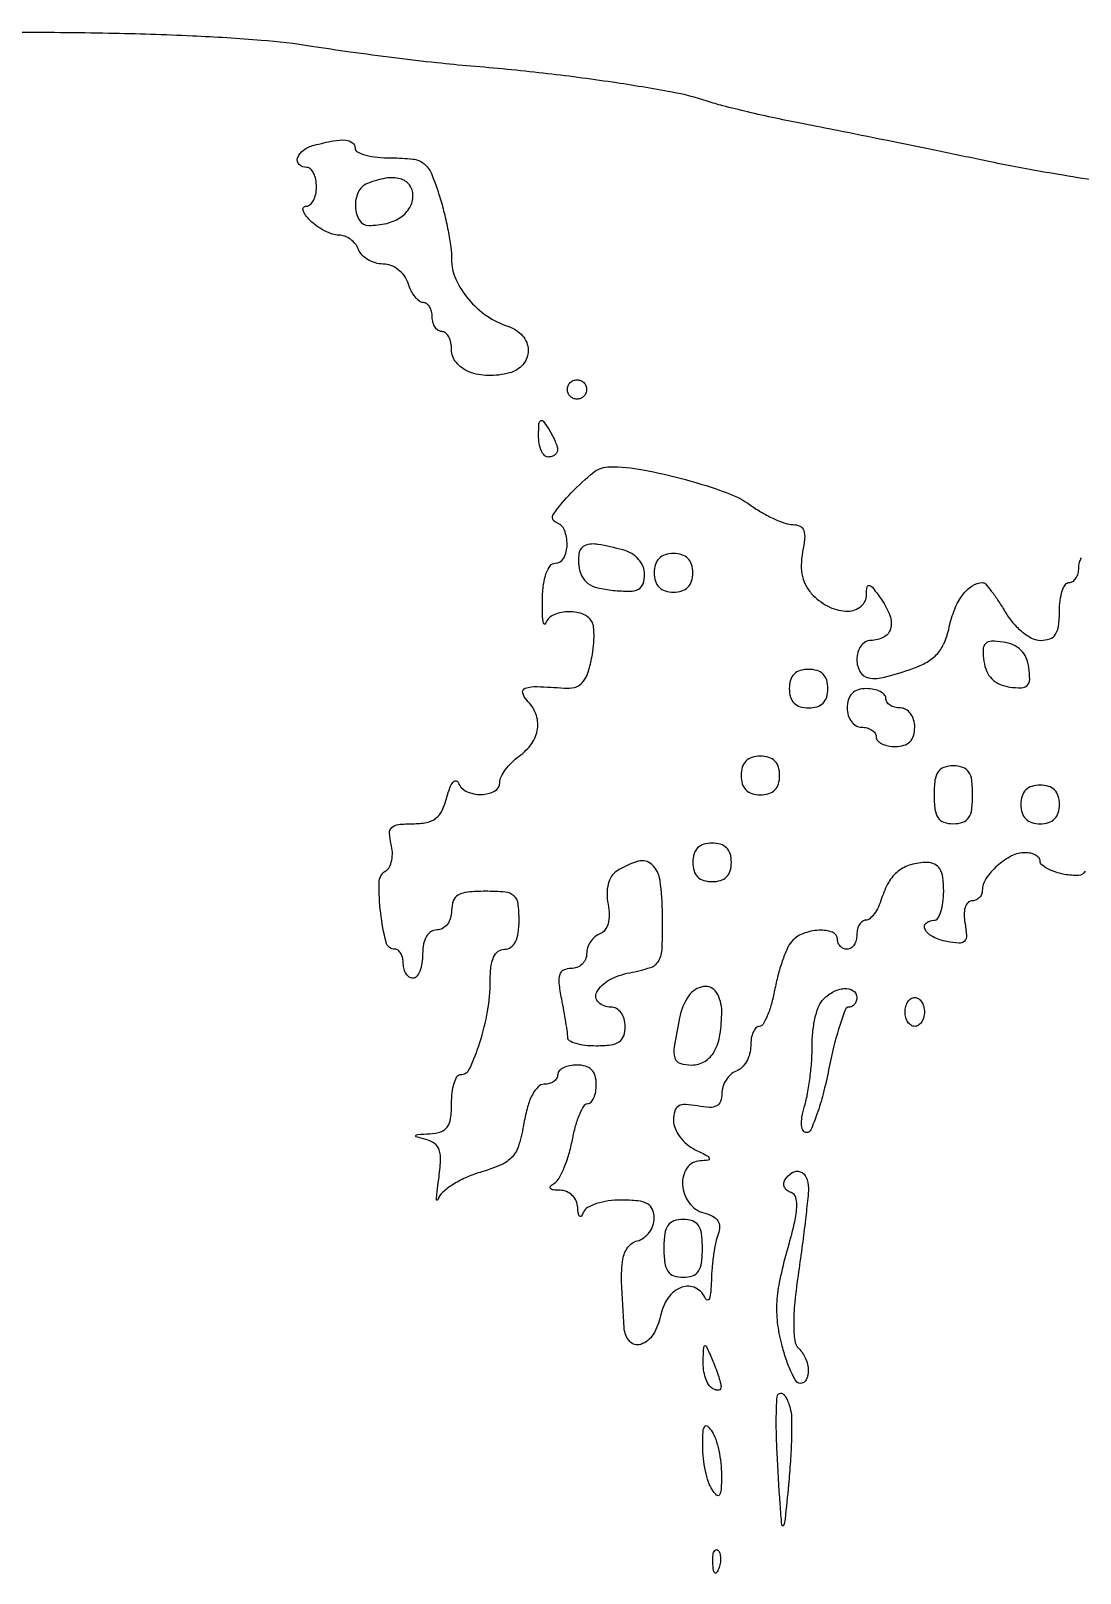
# Model space of a CAD drawing. Extents: x 0 to 703, y 1 to 404.
# Drawn here: x 250.4 to 359.1, y 218.3 to 378.2 of the extents above; entities that cross this region are included whole.
import ezdxf

# ---------------------------------------------------------------- set-up
doc = ezdxf.new("R2010")
doc.units = 0

msp = doc.modelspace()

# ---------------------------------------------------------------- linework, layer by layer
for points in [[(363.409375, 362.220003, -0.003712), (355.389393, 363.536018, -0.009025), (349.5, 364.657168, 0.000782), (344.392605, 365.716988, 0.000654), (338.96875, 366.826245, 0.00066), (334.006919, 367.827439, 0.001809), (330.5, 368.517061, -0.005161), (327.6, 369.107557, -0.004965), (324.675, 369.765101, -0.004919), (322.108621, 370.395564, -0.017932), (320.5, 370.869628, 0.035212), (316.844183, 371.811115, 0.008567), (310.694082, 372.832198, 0.00861), (303.482387, 373.776315, 0.007796), (296, 374.507137, -0.006953), (292.484654, 374.844506, -0.003502), (288.059375, 375.362793, -0.003477), (283.492482, 375.962401, -0.005155), (279.5, 376.556875, 0.019861), (274.281581, 377.177671, 0.008094), (267.146488, 377.624212, 0.007022), (258.493809, 377.903533, 0.004511), (248.45, 377.995979, -0.003501)], [(359.653789, 291.07117, -0.269757), (358.971074, 290.641588, -0.055944), (357.5, 290.755249, -0.032131), (356.542685, 291.002879, -0.045349), (355.734375, 291.352275, -0.054081), (355.170003, 291.743952, -0.21734), (355, 292.116577, 0.173024), (354.879753, 292.453661, 0.093607), (354.538393, 292.740495, 0.073962), (354.029734, 292.934567, 0.054262), (353.428571, 293, 0.12032), (352.033272, 292.659302, 0.061744), (350.540789, 291.633171, 0.062678), (349.379177, 290.308649, 0.149799), (349, 289.071429, -0.103336), (348.914593, 288.662594, -0.098857), (348.672005, 288.314732, -0.096876), (348.309622, 288.081628, -0.0949), (347.883423, 288, 0.21613), (347.48583, 287.819715, 0.1101), (347.217337, 287.328304, 0.074644), (347.118076, 286.579126, 0.042926), (347.211977, 285.671446, -0.031294), (347.371901, 284.412111, -0.215534), (347.157108, 283.842892, -0.215534), (346.587889, 283.628099, -0.031294), (345.328554, 283.788023, -0.069201), (343.914137, 284.267862, -0.142114), (343.063679, 285.056316, -0.366896), (343.168165, 285.693959, -0.178119), (344, 286, 0.254951), (344.384262, 286.209557, 0.06271), (344.70625, 286.88125, 0.048861), (344.927234, 287.850749, 0.031626), (345, 289, 0.031504), (344.910109, 290.42526, 0.101429), (344.605443, 291.320164, 0.15427), (344.060488, 291.812154, 0.109684), (343.25, 291.984687, 0.066116), (341.583097, 291.748441, 0.100442), (340.284761, 291.083952, 0.095035), (339.30045, 289.934227, 0.054063), (338.567394, 288.25, -0.035417), (338.230063, 287.388732, -0.04609), (337.797532, 286.660937, -0.053676), (337.339728, 286.155092, -0.184026), (336.932612, 286, 0.15811), (336.576906, 285.884635, 0.097128), (336.273955, 285.559375, 0.079016), (336.069412, 285.073619, 0.060283), (336, 284.5, -0.064853), (335.925306, 283.926543, -0.082425), (335.70625, 283.440625, -0.098894), (335.381354, 283.115568, -0.148195), (335, 283, -0.099038), (334.618362, 283.076342, -0.097945), (334.29375, 283.29375, -0.097945), (334.076342, 283.618362, -0.099038), (334, 284, 0.31344), (333.47702, 284.752296, 0.102354), (332.067517, 284.967964, 0.080522), (330.394084, 284.606273, 0.127338), (329.211931, 283.75, 0.070378), (328.767597, 283.025417, 0.01895), (328.27655, 281.765625, 0.018802), (327.822394, 280.277317, 0.01846), (327.478195, 278.75, -0.021515), (327.145163, 277.313204, -0.032541), (326.722213, 276.101562, -0.034087), (326.275311, 275.219712, -0.264307), (325.888709, 275, 0.212219), (325.548833, 274.84894, 0.080656), (325.261058, 274.403281, 0.06138), (325.065166, 273.746345, 0.041822), (325, 272.968615, -0.068006), (324.888006, 272.149006, -0.06271), (324.559375, 271.364866, -0.06668), (324.073641, 270.732868, -0.104363), (323.5, 270.361626, 0.091725), (322.926536, 270.010549, 0.066727), (322.440625, 269.439769, 0.065165), (322.112138, 268.74536, 0.078085), (322, 268.031683, -0.083873), (321.86249, 267.2177, -0.193361), (321.461844, 266.757862, -0.133022), (320.728785, 266.60347, -0.033005), (319.5, 266.755249, 0.032903), (318.225649, 266.912921, 0.149491), (317.507426, 266.737568, 0.197278), (317.122906, 266.226465, 0.063947), (317, 265.269392, 0.098923), (317.166148, 264.437831, 0.06041), (317.660937, 263.563726, 0.057207), (318.389589, 262.781649, 0.06436), (319.25, 262.220495, -0.008425), (320.426756, 261.628323, -0.171268), (320.694246, 261.340315, -0.494729), (320.584191, 261.143381, -0.025928), (319.75, 261.06768, 0.238748), (318.394904, 260.314354, 0.167809), (317.934484, 258.598631, 0.138974), (318.613584, 256.717955, 0.174828), (320.129881, 255.676286, -0.051366), (321.056045, 255.329345, -0.128445), (321.596452, 254.858658, -0.155377), (321.779409, 254.246597, -0.087368), (321.629881, 253.477868, 0.040657), (321.381901, 252.631886, 0.014388), (321.161837, 251.387936, 0.014171), (320.997508, 250.001573, 0.016183), (320.921053, 248.668213, -0.015265), (320.857681, 247.526332, -0.05236), (320.717133, 246.79785, -0.290229), (320.532031, 246.638543, -0.346153), (320.337719, 246.75, 0.180438), (319.298632, 247.886709, 0.210659), (317.849237, 247.970802, 0.153086), (316.449231, 246.881768, 0.102477), (315.65, 245, -0.089839), (314.884247, 243.063672, -0.175438), (313.59772, 242.049291, -0.301452), (312.460061, 242.358337, -0.164643), (311.882126, 243.75, -0.006601), (311.622032, 248.557231, -0.047852), (311.748621, 250.865689, -0.12208), (312.264128, 252.107874, -0.171288), (313.25, 252.775398, 0.093488), (313.91863, 253.092086, 0.075178), (314.485937, 253.652005, 0.074199), (314.868376, 254.362569, 0.086622), (315, 255.116631, 0.099651), (314.815097, 256.035168, 0.169011), (314.296469, 256.612193, 0.102223), (313.31232, 256.916677, 0.024082), (311.583333, 257, 0.034139), (310.238446, 256.908066, 0.043052), (309.022149, 256.632812, 0.048881), (308.088808, 256.231263, 0.172505), (307.662281, 255.75, -0.051902), (307.45138, 255.351958, -0.449116), (307.275306, 255.327933, -0.185333), (307.137165, 255.583427, -0.021021), (307.078947, 256.25, 0.097339), (306.915673, 256.919667, 0.092736), (306.509505, 257.490826, 0.092777), (305.924504, 257.876337, 0.097531), (305.25, 258.015313, -0.025325), (304.531952, 258.058008, -0.201207), (304.247422, 258.216096, -0.378751), (304.260762, 258.447575, -0.055665), (304.658217, 258.767605, 0.124644), (305.150848, 259.289983, 0.028681), (305.682735, 260.388985, 0.027911), (306.165247, 261.763552, 0.024089), (306.519507, 263.252292, -0.021522), (306.85342, 264.688207, -0.032543), (307.277112, 265.899111, -0.034089), (307.724553, 266.780401, -0.264108), (308.111291, 267, 0.209741), (308.4511, 267.149103, 0.081598), (308.738942, 267.5875, 0.062142), (308.934799, 268.234318, 0.0425), (309, 269, 0.072254), (308.873159, 269.873159, 0.124864), (308.5, 270.5, 0.124864), (307.873159, 270.873159, 0.072254), (307, 271, 0.048028), (306.234582, 270.926307, 0.068025), (305.5875, 270.70625, 0.088204), (305.151477, 270.381882, 0.191087), (305, 270, -0.139928), (304.891149, 269.618662, -0.099959), (304.585195, 269.29375, -0.085271), (304.127613, 269.074936, -0.06909), (303.587898, 269, 0.203075), (302.959248, 268.733692, 0.071952), (302.375025, 267.925202, 0.051766), (301.873886, 266.665557, 0.026965), (301.502457, 265.014543, -0.028258), (300.985914, 262.745878, -0.11119), (300.300455, 261.496622, -0.111254), (299.145939, 260.662093, -0.028307), (296.960023, 259.869877, 0.031972), (295.444347, 259.307976, 0.037006), (294.088364, 258.579618, 0.04014), (293.05895, 257.801698, 0.140046), (292.61736, 257.105334, -0.233328), (292.512991, 256.992244, -0.533878), (292.43631, 257.046265, -0.023865), (292.493179, 257.841172, -0.005662), (292.66603, 259.158547, 0.019871), (292.864035, 261.092077, 0.093219), (292.726853, 262.196428, 0.15895), (292.242723, 262.867801, 0.094898), (291.344134, 263.292546, -0.006632), (290.343166, 263.564822, -0.512176), (290.2952, 263.698182, -0.229461), (290.489772, 263.809139, -0.003911), (291.75, 263.883999, 0.063766), (292.882609, 264.088778, 0.161168), (293.552833, 264.573168, 0.125108), (293.901316, 265.454682, 0.031897), (294, 267, -0.028472), (294.065507, 268.149441, -0.044596), (294.265014, 269.11875, -0.05572), (294.554668, 269.797316, -0.270316), (294.902175, 270, 0.293444), (295.880584, 270.628322, 0.029614), (296.929612, 273.334084, 0.034146), (297.732102, 276.579811, 0.043557), (298, 279.649223, -0.027547), (298.083787, 281.168839, -0.077842), (298.361914, 282.191537, -0.128915), (298.836021, 282.781047, -0.160626), (299.5, 283, 0.152103), (300.148955, 283.202091, 0.12651), (300.625, 283.75, 0.082504), (300.911037, 284.677925, 0.033607), (301, 286, 0.032088), (300.888231, 287.739808, 0.185552), (300.458333, 288.535714, 0.157079), (299.561026, 288.911937, 0.021354), (297.5, 289, 0.022514), (295.67572, 288.917816, 0.10769), (294.6875, 288.607143, 0.177212), (294.177287, 288.002462, 0.087745), (294, 287, -0.072314), (293.888136, 286.230589, -0.08892), (293.5625, 285.583333, -0.10214), (293.075754, 285.153209, -0.130775), (292.5, 285, 0.140575), (291.88002, 284.822179, 0.118484), (291.4, 284.333333, 0.088208), (291.09863, 283.543379, 0.04716), (291, 282.5, -0.038131), (290.926884, 281.542644, -0.057076), (290.70625, 280.734375, -0.074992), (290.382936, 280.182831, -0.226478), (290, 280, -0.148195), (289.618646, 280.115568, -0.098894), (289.29375, 280.440625, -0.082425), (289.074694, 280.926543, -0.064853), (289, 281.5, 0.056002), (288.935533, 282.073773, 0.07549), (288.744685, 282.559375, 0.09478), (288.462433, 282.885005, 0.168478), (288.130842, 283, -0.344331), (287.212353, 283.717612, -0.031672), (286.656192, 286.756508, -0.031983), (286.487481, 289.892709, -0.257212), (287.172371, 291.106531, 0.136948), (287.558369, 291.525032, 0.068408), (287.797937, 292.210531, 0.059984), (287.864447, 293.042397, 0.053987), (287.737018, 293.897642, -0.05071), (287.5639, 295.009616, -0.221525), (287.806235, 295.611276, -0.1636), (288.48976, 295.922741, -0.025814), (289.985212, 296, 0.046799), (291.417319, 296.134336, 0.119264), (292.361596, 296.561091, 0.117767), (293.013389, 297.376284, 0.045023), (293.514885, 298.75, -0.024955), (293.82768, 299.726663, -0.07804), (294.166786, 300.325, -0.263469), (294.463074, 300.444783, -0.278673), (294.706627, 300.25, 0.202729), (295.55102, 299.348472, 0.106623), (297.080312, 299.029491, 0.122376), (298.464994, 299.383576, 0.275925), (299, 300.279241, -0.115942), (299.139145, 300.871239, -0.043072), (299.5875, 301.606151, -0.039803), (300.234732, 302.353917, -0.038332), (301, 303, 0.082316), (302.3138, 304.32273, 0.120753), (302.91535, 305.840226, 0.129333), (302.728566, 307.387038, 0.102352), (301.8, 308.8, -0.13745), (301.374619, 309.556549, -0.392518), (301.643535, 310.038373, -0.087793), (302.884073, 310.211324, -0.010521), (305.657489, 310.051248, 0.078243), (306.732162, 310.134674, 0.140649), (307.496669, 310.565432, 0.106828), (308.048907, 311.435834, 0.034094), (308.481585, 312.916159, 0.024589), (308.690162, 314.153215, 0.027412), (308.7664, 315.360575, 0.028257), (308.716954, 316.384611, 0.11268), (308.515079, 316.975601, 0.17516), (307.537505, 317.750756, 0.092996), (305.98715, 317.966326, 0.096757), (304.514833, 317.605693, 0.206648), (303.748889, 316.75, -0.553687), (303.605207, 316.715309, -0.167454), (303.478639, 316.967885, -0.029349), (303.410659, 317.884544, -0.00947), (303.415556, 319.247057, -0.026451), (303.532319, 320.792247, -0.053442), (303.816329, 321.977969, -0.078325), (304.231078, 322.740406, -0.232536), (304.75, 322.997057, 0.279385), (305.616761, 323.525175, 0.114448), (305.972513, 324.913864, 0.102867), (305.694451, 326.423651, 0.218873), (304.846591, 327.217803, -0.503025), (304.565265, 328.07558, -0.03772), (306.392214, 330.286374, -0.033983), (308.746284, 332.422218, -0.168799), (310.408965, 333, -0.046475), (313.820824, 332.682184, -0.02035), (318.251399, 331.66133, -0.019555), (322.466285, 330.328554, -0.06846), (324.985167, 329.010562, 0.023583), (326.18148, 328.241028, 0.023842), (327.440689, 327.590603, 0.024478), (328.587388, 327.132373, 0.082995), (329.37937, 327, -0.114034), (330.09086, 326.835594, -0.196628), (330.489327, 326.388831, -0.109678), (330.590185, 325.56306, -0.025117), (330.382738, 324.16369, 0.044497), (330.235309, 322.809725, 0.06472), (330.366707, 321.617116, 0.070462), (330.782929, 320.574078, 0.066353), (331.479167, 319.66369, 0.085305), (333.202451, 318.445865, 0.11441), (335.064211, 318.035057, 0.170591), (336.437411, 318.534108, 0.224745), (337, 319.722506, -0.038132), (337.062564, 320.541678, -0.461625), (337.298938, 320.687703, -0.153968), (337.692973, 320.408113, -0.009284), (338.557933, 319.220752, -0.063167), (339.429315, 317.566606, -0.155583), (339.497131, 316.211136, -0.211329), (338.79132, 315.32976, -0.120335), (337.440983, 315, 0.137622), (336.891481, 314.845833, 0.100183), (336.423289, 314.4125, 0.086062), (336.108083, 313.764357, 0.070352), (336, 313, 0.13044), (336.339791, 311.719679, 0.227206), (337.224671, 311.107599, 0.10411), (338.880047, 311.18904, 0.019702), (341.788001, 312.075941, 0.046158), (343.288475, 312.75988, 0.081331), (344.343194, 313.616694, 0.081613), (345.067255, 314.762929, 0.046772), (345.562856, 316.325941, -0.04007), (346.140428, 318.235771, -0.066755), (346.955191, 319.702386, -0.086166), (347.942271, 320.637722, -0.140395), (349.034392, 320.984687, -0.225026), (349.323968, 320.857439, -0.014041), (349.932374, 320.114252, -0.018554), (350.623129, 319.14837, -0.01254), (351.340929, 318, 0.042344), (352.172631, 316.83056, 0.047215), (353.162405, 315.863871, 0.05273), (354.172316, 315.21101, 0.117668), (355.056536, 315, 0.086799), (355.993687, 315.163922, 0.16385), (356.588045, 315.635909, 0.113316), (356.908197, 316.515228, 0.030885), (357, 318, -0.031626), (357.072766, 319.149251, -0.048861), (357.29375, 320.11875, -0.06271), (357.615738, 320.790443, -0.254951), (358, 321, 0.148195), (358.381354, 321.115568, 0.098894), (358.70625, 321.440625, 0.082425), (358.925306, 321.926543, 0.064853), (359, 322.5, -0.064853), (359.074694, 323.073457, -0.082425), (359.29375, 323.559375, -0.098894)]]:
    msp.add_lwpolyline(points, format="xyb")
for points in [[(284, 366, 0.287512), (284.242232, 365.613568, 0.047731), (285.103478, 365.29375, 0.039918), (286.316989, 365.072457, 0.025151), (287.756521, 365, -0.027929), (289.992781, 364.874992, -0.141211), (291.135914, 364.40209, -0.12817), (291.91009, 363.368841, -0.021393), (292.756521, 361.015749, -0.015479), (293.232613, 359.305908, -0.012898), (293.634728, 357.46287, -0.013097), (293.915137, 355.755999, -0.034172), (294, 354.515749, 0.105219), (294.443628, 352.430972, 0.070668), (295.742823, 350.36073, 0.066932), (297.657078, 348.62825, 0.073783), (299.90128, 347.531333, -0.138897), (301.362618, 346.566879, -0.174473), (301.939362, 345.061811, -0.184212), (301.414209, 343.595283, -0.152878), (300, 342.710251, -0.0671), (297.786677, 342.439373, -0.092564), (295.827565, 342.830024, -0.120453), (294.493665, 343.784674, -0.179354), (294, 345.116631, 0.051125), (293.926121, 345.837272, 0.071066), (293.70625, 346.44676, 0.091136), (293.381701, 346.856513, 0.181749), (293, 347, -0.148195), (292.618646, 347.115568, -0.098894), (292.29375, 347.440625, -0.082425), (292.074694, 347.926543, -0.064853), (292, 348.5, 0.060283), (291.930588, 349.073619, 0.079016), (291.726045, 349.559375, 0.097128), (291.423094, 349.884635, 0.15811), (291.067388, 350, -0.170109), (290.664493, 350.141156, -0.058089), (290.222265, 350.5875, -0.0497), (289.811679, 351.234602, -0.039709), (289.5, 352, 0.081846), (289.109775, 352.766959, 0.070337), (288.476172, 353.414616, 0.071765), (287.701821, 353.850444, 0.092603), (286.901228, 354, -0.070222), (286.107388, 354.112042, -0.063356), (285.345071, 354.440625, -0.066806), (284.72801, 354.926413, -0.101357), (284.361626, 355.5, 0.077741), (284.032107, 356.073418, 0.065101), (283.524927, 356.559375, 0.066745), (282.924439, 356.887984, 0.092116), (282.321583, 357, -0.079354), (281.652849, 357.106806, -0.037939), (280.846697, 357.440625, -0.036379), (280.039161, 357.925961, -0.042904), (279.357143, 358.5, -0.034046), (278.853737, 359.077063, -0.093008), (278.6125, 359.559375, -0.226652), (278.663753, 359.862545, -0.244067), (278.928571, 360, 0.180377), (279.337512, 360.152489, 0.091543), (279.685268, 360.5875, 0.071518), (279.920813, 361.234755, 0.051602), (280, 362, 0.048028), (279.926307, 362.765418, 0.068025), (279.70625, 363.4125, 0.088204), (279.381882, 363.848523, 0.191087), (279, 364, -0.187353), (278.221221, 364.302429, -0.294014), (278.044036, 364.973726, -0.159828), (278.639293, 365.788721, -0.092105), (279.75, 366.310674, -0.016426), (281.766005, 366.767341, -0.065815), (283.026086, 366.841102, -0.149546), (283.722751, 366.571002, -0.229939)], [(285.25, 362.337719, 0.195122), (284.325685, 361.443359, 0.1143), (284.032278, 359.908249, 0.130292), (284.453718, 358.535571, 0.259016), (285.418213, 358, 0.057152), (287.282833, 358.213833, 0.092141), (288.74321, 358.852251, 0.114633), (289.666811, 359.850375, 0.130322), (290, 361.106989, 0.165027), (289.628669, 362.201411, 0.1673), (288.670002, 362.83645, 0.109266), (287.154323, 362.890823, 0.050472)], [(308, 341, -0.099038), (307.923658, 340.618362, -0.097945), (307.70625, 340.29375, -0.097945), (307.381638, 340.076342, -0.099038), (307, 340, -0.099038), (306.618362, 340.076342, -0.097945), (306.29375, 340.29375, -0.097945), (306.076342, 340.618362, -0.099038), (306, 341, -0.099038), (306.076342, 341.381638, -0.097945), (306.29375, 341.70625, -0.097945), (306.618362, 341.923658, -0.099038), (307, 342, -0.099038), (307.381638, 341.923658, -0.097945), (307.70625, 341.70625, -0.097945), (307.923658, 341.381638, -0.099038)], [(304.984687, 334.75, -0.133323), (304.913292, 334.464042, -0.102891), (304.701752, 334.220312, -0.089496), (304.380956, 334.056386, -0.073605), (304, 334, -0.210568), (303.618823, 334.167975, -0.082215), (303.298248, 334.660937, -0.062416), (303.082804, 335.388595, -0.042523), (303.015313, 336.25, -0.011293), (303.050422, 337.444209, -0.220444), (303.218347, 337.762149, -0.409657), (303.479509, 337.728886, -0.023197), (304, 337, -0.019837), (304.372171, 336.370687, -0.02047), (304.689119, 335.720313, -0.020703), (304.916329, 335.136466, -0.077483)], [(307.180449, 322.75, 0.075029), (307.510573, 321.647186, 0.127529), (308.122964, 320.911697, 0.098739), (309.138175, 320.451077, 0.033257), (310.75, 320.186642, 0.022223), (312.466298, 320.09786, 0.118792), (313.372875, 320.309393, 0.197546), (313.840697, 320.848175, 0.081417), (314, 321.82001, 0.094641), (313.84086, 322.653239, 0.086615), (313.383619, 323.398621, 0.080283), (312.665141, 323.988637, 0.066467), (311.75, 324.369714, 0.02045), (309.171953, 324.948768, 0.130913), (307.849568, 324.842357, 0.259101), (307.232708, 324.143425, 0.089521)], [(315, 322, 0.072254), (315.126841, 321.126841, 0.124864), (315.5, 320.5, 0.124864), (316.126841, 320.126841, 0.072254), (317, 320, 0.072254), (317.873159, 320.126841, 0.124864), (318.5, 320.5, 0.124864), (318.873159, 321.126841, 0.072254), (319, 322, 0.072254), (318.873159, 322.873159, 0.124864), (318.5, 323.5, 0.124864), (317.873159, 323.873159, 0.072254), (317, 324, 0.072254), (316.126841, 323.873159, 0.124864), (315.5, 323.5, 0.124864), (315.126841, 322.873159, 0.072254)], [(349.16996, 312.83004, 0.066889), (349.462026, 311.792065, 0.094664), (350, 311, 0.094664), (350.792065, 310.462026, 0.066889), (351.83004, 310.16996, 0.036721), (353.055569, 310.087358, 0.197325), (353.660079, 310.339921, 0.197325), (353.912642, 310.944431, 0.036721), (353.83004, 312.16996, 0.066889), (353.537974, 313.207935, 0.094664), (353, 314, 0.094664), (352.207935, 314.537974, 0.066889), (351.16996, 314.83004, 0.036721), (349.944431, 314.912642, 0.197325), (349.339921, 314.660079, 0.197325), (349.087358, 314.055569, 0.036721)], [(329, 310, 0.072254), (329.126841, 309.126841, 0.124864), (329.5, 308.5, 0.124864), (330.126841, 308.126841, 0.072254), (331, 308, 0.072254), (331.873159, 308.126841, 0.124864), (332.5, 308.5, 0.124864), (332.873159, 309.126841, 0.072254), (333, 310, 0.072254), (332.873159, 310.873159, 0.124864), (332.5, 311.5, 0.124864), (331.873159, 311.873159, 0.072254), (331, 312, 0.072254), (330.126841, 311.873159, 0.124864), (329.5, 311.5, 0.124864), (329.126841, 310.873159, 0.072254)], [(335, 308, 0.072314), (335.111864, 307.230589, 0.08892), (335.4375, 306.583333, 0.10214), (335.924246, 306.153209, 0.130775), (336.5, 306, -0.064853), (337.073457, 305.925306, -0.082425), (337.559375, 305.70625, -0.098894), (337.884432, 305.381354, -0.148195), (338, 305, 0.191087), (338.151477, 304.618118, 0.088204), (338.5875, 304.29375, 0.068025), (339.234582, 304.073693, 0.048028), (340, 304, 0.072254), (340.873159, 304.126841, 0.124864), (341.5, 304.5, 0.124864), (341.873159, 305.126841, 0.072254), (342, 306, 0.072314), (341.888136, 306.769411, 0.08892), (341.5625, 307.416667, 0.10214), (341.075754, 307.846791, 0.130775), (340.5, 308, -0.064853), (339.926543, 308.074694, -0.082425), (339.440625, 308.29375, -0.098894), (339.115568, 308.618646, -0.148195), (339, 309, 0.191087), (338.848523, 309.381882, 0.088204), (338.4125, 309.70625, 0.068025), (337.765418, 309.926307, 0.048028), (337, 310, 0.072254), (336.126841, 309.873159, 0.124864), (335.5, 309.5, 0.124864), (335.126841, 308.873159, 0.072254)], [(324, 301, 0.072254), (324.126841, 300.126841, 0.124864), (324.5, 299.5, 0.124864), (325.126841, 299.126841, 0.072254), (326, 299, 0.072254), (326.873159, 299.126841, 0.124864), (327.5, 299.5, 0.124864), (327.873159, 300.126841, 0.072254), (328, 301, 0.072254), (327.873159, 301.873159, 0.124864), (327.5, 302.5, 0.124864), (326.873159, 302.873159, 0.072254), (326, 303, 0.072254), (325.126841, 302.873159, 0.124864), (324.5, 302.5, 0.124864), (324.126841, 301.873159, 0.072254)], [(344, 299, 0.030703), (344.092253, 297.499083, 0.116834), (344.416667, 296.625, 0.166173), (345.024683, 296.159458, 0.081208), (346, 296, 0.081208), (346.975317, 296.159458, 0.166173), (347.583333, 296.625, 0.116834), (347.907747, 297.499083, 0.030703), (348, 299, 0.030703), (347.907747, 300.500917, 0.116834), (347.583333, 301.375, 0.166173), (346.975317, 301.840542, 0.081208), (346, 302, 0.081208), (345.024683, 301.840542, 0.166173), (344.416667, 301.375, 0.116834), (344.092253, 300.500917, 0.030703)], [(353, 298, 0.072254), (353.126841, 297.126841, 0.124864), (353.5, 296.5, 0.124864), (354.126841, 296.126841, 0.072254), (355, 296, 0.072254), (355.873159, 296.126841, 0.124864), (356.5, 296.5, 0.124864), (356.873159, 297.126841, 0.072254), (357, 298, 0.072254), (356.873159, 298.873159, 0.124864), (356.5, 299.5, 0.124864), (355.873159, 299.873159, 0.072254), (355, 300, 0.072254), (354.126841, 299.873159, 0.124864), (353.5, 299.5, 0.124864), (353.126841, 298.873159, 0.072254)], [(319, 292, 0.072254), (319.126841, 291.126841, 0.124864), (319.5, 290.5, 0.124864), (320.126841, 290.126841, 0.072254), (321, 290, 0.072254), (321.873159, 290.126841, 0.124864), (322.5, 290.5, 0.124864), (322.873159, 291.126841, 0.072254), (323, 292, 0.072254), (322.873159, 292.873159, 0.124864), (322.5, 293.5, 0.124864), (321.873159, 293.873159, 0.072254), (321, 294, 0.072254), (320.126841, 293.873159, 0.124864), (319.5, 293.5, 0.124864), (319.126841, 292.873159, 0.072254)], [(311.113089, 291.091055, 0.112974), (310.580834, 290.554379, 0.075259), (310.237345, 289.75543, 0.064142), (310.109849, 288.762401, 0.047151), (310.21484, 287.656468, -0.04213), (310.330887, 286.551868, -0.073659), (310.214971, 285.641062, -0.096328), (309.880006, 284.974563, -0.137512), (309.351751, 284.581485, 0.08913), (308.834982, 284.268763, 0.066569), (308.397077, 283.765298, 0.065568), (308.101061, 283.155578, 0.080429), (308, 282.531385, -0.105268), (307.875604, 281.947079, -0.099204), (307.522656, 281.449844, -0.096362), (306.995311, 281.116562, -0.09314), (306.375, 281, 0.110512), (305.614344, 280.829799, 0.208138), (305.206923, 280.365385, 0.10686), (305.121096, 279.481427, 0.020321), (305.375, 277.875, -0.004902), (305.614291, 276.614403, -0.005698), (305.816406, 275.410937, -0.005102), (305.965306, 274.389771, -0.03366), (306, 273.875, 0.274741), (306.200473, 273.5377, 0.053677), (306.88125, 273.257031, 0.043384), (307.850508, 273.063497, 0.027599), (309, 273, 0.030703), (310.500917, 273.092253, 0.116834), (311.375, 273.416667, 0.166173), (311.840542, 274.024683, 0.081208), (312, 275, 0.072314), (311.888136, 275.769411, 0.08892), (311.5625, 276.416667, 0.10214), (311.075754, 276.846791, 0.130775), (310.5, 277, -0.187705), (309.219864, 277.498126, -0.345955), (309.049263, 278.53885, -0.14469), (310.333535, 279.808709, -0.076882), (312.46103, 280.558667, 0.030726), (314.610622, 281.100404, 0.189881), (315.477463, 281.806568, 0.121758), (315.830672, 283.084917, 0.009799), (315.857607, 286.60398, 0.029778), (315.605188, 290.129221, 0.172238), (314.769104, 291.766443, 0.2677), (313.346266, 292.10618, 0.069057)], [(317.625, 275.875, 0.008672), (317.082309, 272.893573, 0.104674), (317.135478, 271.735456, 0.261089), (317.667049, 271.182013, 0.073828), (318.893011, 271, 0.136242), (320.239793, 271.373917, 0.131054), (321.224787, 272.39269, 0.089672), (321.814836, 274.120667, 0.037565), (322, 276.581787, 0.139341), (321.44982, 278.517682, 0.303093), (320.107499, 279.130727, 0.209157), (318.556751, 278.131187, 0.09743)], [(336, 278, -0.080209), (335.938329, 277.618032, -0.091403), (335.760141, 277.29375, -0.100746), (335.494884, 277.076941, -0.1217), (335.183459, 277, 0.311392), (334.808352, 276.741305, 0.012404), (334.227253, 275.090625, 0.018043), (333.629112, 272.99156, 0.011327), (333.074923, 270.5, -0.013876), (332.507451, 268.008704, -0.021822), (331.86874, 265.909375, -0.017501), (331.236127, 264.297426, -0.298907), (330.783056, 264, -0.266502), (330.431505, 264.201704, -0.115336), (330.26674, 264.735583, -0.0634), (330.315962, 265.599097, -0.02555), (330.591101, 266.75, 0.026789), (330.898833, 268.051484, 0.013695), (331.151796, 269.711416, 0.013568), (331.319542, 271.440576, 0.019824), (331.365326, 272.969713, -0.028441), (331.432311, 274.389152, -0.028841), (331.660009, 275.785109, -0.030116), (332.000243, 276.970238, -0.094726), (332.415816, 277.681676, -0.085658), (333.481388, 278.547491, -0.10611), (334.699821, 278.924411, -0.165953), (335.617086, 278.699622, -0.255757)], [(343, 276.5, -0.064853), (342.925306, 275.926543, -0.082425), (342.70625, 275.440625, -0.098894), (342.381354, 275.115568, -0.148195), (342, 275, -0.148195), (341.618646, 275.115568, -0.098894), (341.29375, 275.440625, -0.082425), (341.074694, 275.926543, -0.064853), (341, 276.5, -0.064853), (341.074694, 277.073457, -0.082425), (341.29375, 277.559375, -0.098894), (341.618646, 277.884432, -0.148195), (342, 278, -0.148195), (342.381354, 277.884432, -0.098894), (342.70625, 277.559375, -0.082425), (342.925306, 277.073457, -0.064853)], [(330.980191, 258.25, -0.023351), (330.918972, 257.195912, -0.003107), (330.672029, 254.978741, -0.003592), (330.343835, 252.352373, -0.00301), (329.958945, 249.571247, 0.010471), (329.570329, 246.417324, 0.026043), (329.455131, 244.095869, 0.033357), (329.569446, 242.446067, 0.163825), (329.978753, 241.621247, -0.094339), (330.688045, 240.578395, -0.092694), (330.970261, 239.341332, -0.131941), (330.75244, 238.380484, -0.278239), (330.121638, 238, -0.260575), (329.722162, 238.223353, -0.02791), (329.198672, 239.192243, -0.028689), (328.67156, 240.503591, -0.019067), (328.213069, 242.058698, -0.033034), (327.792321, 244.338085, -0.043861), (327.731588, 246.44453, -0.037603), (328.044374, 248.764537, -0.016994), (328.783667, 251.74462, 0.010149), (329.514145, 254.525702, 0.042501), (329.775123, 256.233861, 0.085683), (329.666933, 257.267498, 0.248378), (329.186006, 257.771331, -0.085), (328.77128, 257.993257, -0.115718), (328.50563, 258.322131, -0.129505), (328.431257, 258.705814, -0.122473), (328.552786, 259.08541, -0.114633), (329.30625, 259.844248, -0.226809), (330.130235, 259.9391, -0.212247), (330.761922, 259.350922, -0.103892)], [(316, 252, 0.030703), (316.092253, 250.499083, 0.116834), (316.416667, 249.625, 0.166173), (317.024683, 249.159458, 0.081208), (318, 249, 0.081208), (318.975317, 249.159458, 0.166173), (319.583333, 249.625, 0.116834), (319.907747, 250.499083, 0.030703), (320, 252, 0.030703), (319.907747, 253.500917, 0.116834), (319.583333, 254.375, 0.166173), (318.975317, 254.840542, 0.081208), (318, 255, 0.081208), (317.024683, 254.840542, 0.166173), (316.416667, 254.375, 0.116834), (316.092253, 253.500917, 0.030703)], [(321.929715, 237.690983, -0.154124), (321.872934, 237.436087, -0.213971), (321.685604, 237.301162, -0.134085), (321.378541, 237.320834, -0.055812), (321, 237.5, -0.125173), (320.621061, 237.892224, -0.049915), (320.314396, 238.580088, -0.045307), (320.117381, 239.425041, -0.042673), (320.070285, 240.309017, -0.003282), (320.126981, 241.775846, -0.343362), (320.249832, 241.919734, -0.352087), (320.41595, 241.834417, -0.003353), (321, 240.5, -0.010516), (321.334157, 239.674963, -0.011043), (321.627618, 238.849851, -0.01075), (321.84947, 238.127879, -0.047528)], [(329.133369, 235.25, -0.050149), (329.242762, 234.224808, -0.008465), (329.221371, 232.251563, -0.009181), (329.11399, 229.925448, -0.008047), (328.918108, 227.5, -0.001467), (328.563537, 223.952353, -0.076171), (328.390254, 223.286513, -0.777703), (328.233025, 223.311539, -0.005305), (328.056805, 225.5, -0.004294), (327.730834, 230.82383, -0.014807), (327.651479, 234.280401, -0.013759), (327.731512, 236.621353, -0.396016), (328.133369, 236.99947, -0.212056), (328.402173, 236.880368, -0.054181), (328.688383, 236.485782, -0.045569), (328.946614, 235.920042, -0.032665)], [(321.969374, 228.5, -0.010905), (321.936609, 226.997864, -0.13331), (321.763593, 226.455271, -0.47375), (321.472708, 226.422494, -0.056162), (321, 227, -0.064945), (320.627151, 227.783777, -0.025542), (320.315379, 228.940625, -0.024761), (320.101909, 230.241378, -0.028295), (320.030626, 231.5, -0.010905), (320.063391, 233.002136, -0.13331), (320.236407, 233.544729, -0.47375), (320.527292, 233.577506, -0.056162), (321, 233, -0.064945), (321.372849, 232.216223, -0.025542), (321.684621, 231.059375, -0.024761), (321.898091, 229.758622, -0.028295)], [(321.683114, 218.8125, -0.054073), (321.461564, 218.395823, -0.470617), (321.279315, 218.37858, -0.168741), (321.137993, 218.670344, -0.018894), (321.078947, 219.416667, -0.028489), (321.089945, 220.112848, -0.077125), (321.200665, 220.592839, -0.208169), (321.385309, 220.77538, -0.296942), (321.604167, 220.729167, -0.126455), (321.797407, 220.402231, -0.060344), (321.876576, 219.916927, -0.05415), (321.839148, 219.359369, -0.051402)]]:
    msp.add_lwpolyline(points, format="xyb", close=True)

doc.saveas('drawing.dxf')
